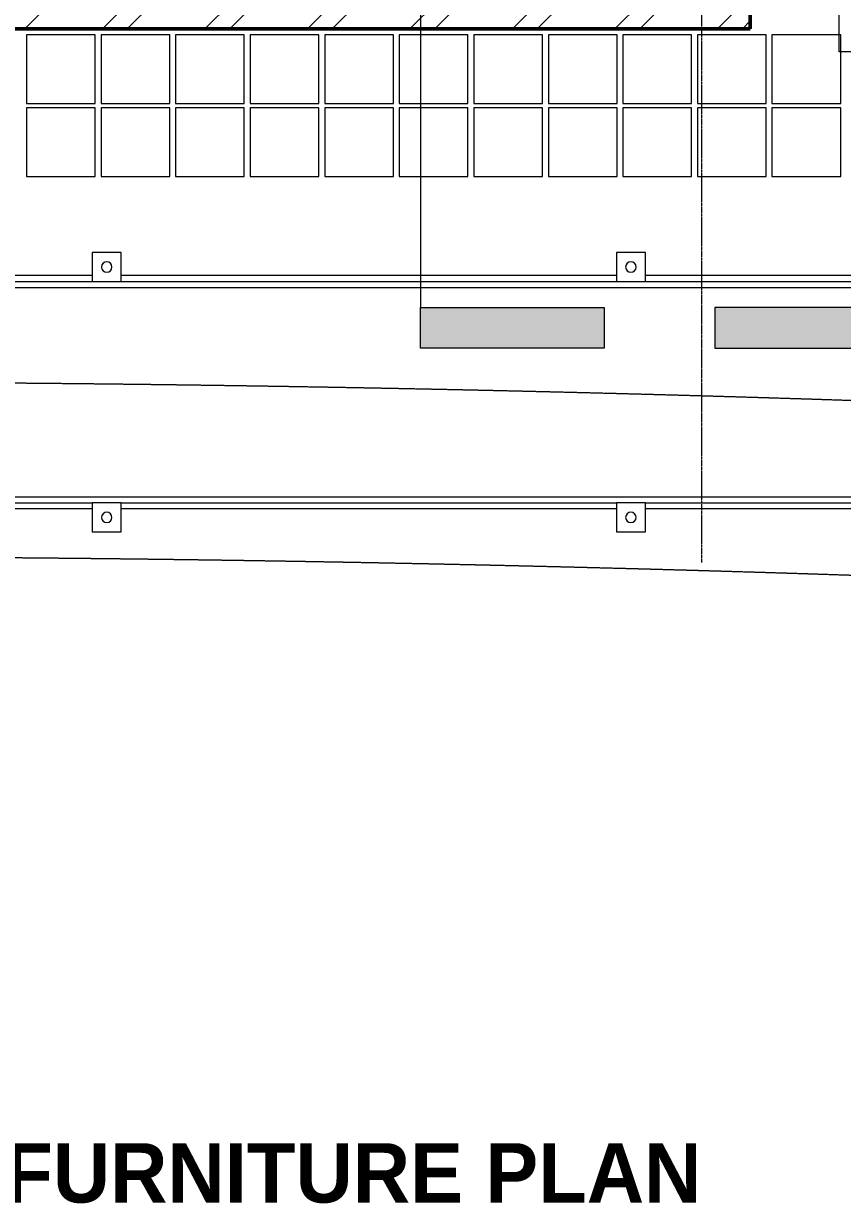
# Model space of a CAD drawing. Header units: inches. Extents: x 22 to 382261, y 22 to 371281.
# Drawn here: x 107846 to 114875, y 41651 to 51781 of the extents above; entities that cross this region are included whole.
import ezdxf

# ---------------------------------------------------------------- set-up
doc = ezdxf.new("R2010")
doc.units = ezdxf.units.IN
doc.header["$MEASUREMENT"] = 0
doc.linetypes.add('Grid Line 1_2_', pattern=[22.225, 12.7, -3.175, 3.175, -3.175])
doc.linetypes.add('Hidden 1_8_', pattern=[4.7625, 3.175, -1.5875])
for name, color, linetype, lineweight in [('A-DETL-HDLN', 90, 'Hidden 1_8_', 9), ('A-DOOR-IDEN', 31, 'Continuous', 9), ('A-FLOR', 192, 'Continuous', 9), ('A-WALL-PATT', 111, 'Continuous', 9), ('G-ANNO-SYMB', 111, 'Continuous', 9), ('G-ANNO-TEXT', 231, 'Continuous', 9), ('I-WALL', 2, 'Continuous', 9), ('Q-CASE', 31, 'Continuous', 9), ('S-GRID', 1, 'Continuous', 9)]:
    doc.layers.add(name, color=color, linetype=linetype, lineweight=lineweight)
doc.styles.add('Century Gothic_B', font='GOTHICB.TTF', dxfattribs={"height": 510})

# ---------------------------------------------------------------- blocks, each defined once
blk = doc.blocks.new('Casework 1 - Casework 1-382926-01-GROUND FLOOR FURNITURE PLAN')
at = {"layer": 'Q-CASE'}
for p, q in [((6781, -6742), (6531, -6742)), ((6531, -6742), (6531, -6992)), ((6781, -6992), (6781, -6742)), ((11281, -6742), (11031, -6742)), ((11031, -6742), (11031, -6992)), ((11281, -6992), (11281, -6742)), ((6531, -6939), (2281, -6939)), ((11031, -6939), (6781, -6939)), ((15531, -6939), (11281, -6939)), ((-14769, -7042), (20703, -7042)), ((2281, -6992), (6531, -6992)), ((6531, -6992), (6781, -6992)), ((6781, -6992), (11031, -6992)), ((11031, -6992), (11281, -6992)), ((11281, -6992), (15531, -6992)), ((20703, -8842), (-14548, -8842)), ((2281, -8892), (6531, -8892)), ((6531, -8892), (6531, -9142)), ((6781, -8892), (6531, -8892)), ((6781, -9142), (6781, -8892)), ((6781, -8892), (11031, -8892)), ((11031, -8892), (11031, -9142)), ((11281, -8892), (11031, -8892)), ((11281, -9142), (11281, -8892)), ((11281, -8892), (15531, -8892)), ((6531, -8942), (2281, -8942)), ((11031, -8942), (6781, -8942)), ((15531, -8942), (11281, -8942)), ((6531, -9142), (6781, -9142)), ((11031, -9142), (11281, -9142))]:
    blk.add_line(p, q, dxfattribs=at)
at = {"layer": 'Q-CASE', "lineweight": 18}
for centre, start, end in [((6656, -6867), 0, 180), ((6656, -6867), 180, 0), ((11156, -6867), 0, 180), ((11156, -6867), 180, 0), ((6656, -9017), 0, 180), ((11156, -9017), 0, 180), ((6656, -9017), 180, 0), ((11156, -9017), 180, 0)]:
    blk.add_arc(centre, 45, start, end, dxfattribs=at)
blk = doc.blocks.new('Section - M_Section Tail - Filled-28045-01-GROUND FLOOR FURNITURE PLAN')
at = {"layer": 'G-ANNO-SYMB'}
blk.add_hatch(color=256, dxfattribs=at).paths.add_polyline_path([(0, 9), (0, 0), (-2, 0), (-2, 9)])
for p, q in [((0, 9), (-2, 9)), ((-2, 9), (-2, 0)), ((0, 0), (0, 9)), ((-2, 0), (0, 0))]:
    blk.add_line(p, q, dxfattribs=at)
blk = doc.blocks.new('M_Door Tag1 - M_Door Tag 2-910938-01-GROUND FLOOR FURNITURE PLAN')
at = {"layer": 'A-DOOR-IDEN'}
for p, q in [((-1.206, 1.536), (3.019, 1.536)), ((-1.206, -1.791), (-1.206, 1.536)), ((3.019, 1.536), (3.019, -1.791)), ((3.019, -1.791), (-1.206, -1.791))]:
    blk.add_line(p, q, dxfattribs=at)

msp = doc.modelspace()

# ---------------------------------------------------------------- hatches: boundary and pattern name
at = {"layer": 'A-WALL-PATT'}
h = msp.add_hatch(dxfattribs=at)
h.set_pattern_fill('FP_1', color=256, style=0, pattern_type=2)
h.set_pattern_definition([(45, (101903.7, 56557.85), (-440.033, 440.033), []), (45, (101903.7, 57224.6), (-440.033, 440.033), [])])
h.paths.add_polyline_path([(120729.9, 51736), (120729.9, 51966), (116034.9, 51966), (116034.9, 51736), (118911.6, 51736)])
h.paths.add_polyline_path([(91199.9, 51736), (114084.9, 51736), (114084.9, 51966), (90484.9, 51966), (90484.9, 51736)])

# ---------------------------------------------------------------- linework, layer by layer
at = {"layer": 'A-DETL-HDLN'}
for radius, start in [(292819.3, 87.234403), (291319.3, 87.259142)]:
    msp.add_arc((105273.4, -244115.5), radius, start, 90.740858, dxfattribs=at)
at = {"layer": 'A-FLOR'}
for p, q in [((108460.9, 51686), (107870.9, 51686)), ((107870.9, 51686), (107870.9, 51096)), ((108460.9, 51096), (108460.9, 51686)), ((109100.9, 51686), (108510.9, 51686)), ((108510.9, 51686), (108510.9, 51096)), ((109100.9, 51096), (109100.9, 51686)), ((109740.9, 51686), (109150.9, 51686)), ((109150.9, 51686), (109150.9, 51096)), ((109740.9, 51096), (109740.9, 51686)), ((110380.9, 51686), (109790.9, 51686)), ((109790.9, 51686), (109790.9, 51096)), ((110380.9, 51096), (110380.9, 51686)), ((111020.9, 51686), (110430.9, 51686)), ((110430.9, 51686), (110430.9, 51096)), ((111020.9, 51096), (111020.9, 51686)), ((111660.9, 51686), (111070.9, 51686)), ((111070.9, 51686), (111070.9, 51096)), ((111660.9, 51096), (111660.9, 51686)), ((112300.9, 51686), (111710.9, 51686)), ((111710.9, 51686), (111710.9, 51096)), ((112300.9, 51096), (112300.9, 51686)), ((112940.9, 51686), (112350.9, 51686)), ((112350.9, 51686), (112350.9, 51096)), ((112940.9, 51096), (112940.9, 51686)), ((113580.9, 51686), (112990.9, 51686)), ((112990.9, 51686), (112990.9, 51096)), ((113580.9, 51096), (113580.9, 51686)), ((114220.9, 51686), (113630.9, 51686)), ((113630.9, 51686), (113630.9, 51096)), ((114220.9, 51096), (114220.9, 51686)), ((114860.9, 51686), (114270.9, 51686)), ((114270.9, 51686), (114270.9, 51096)), ((114860.9, 51096), (114860.9, 51686)), ((107870.9, 51096), (108460.9, 51096)), ((108460.9, 51058.9), (107870.9, 51058.9)), ((107870.9, 51058.9), (107870.9, 50468.9)), ((108460.9, 50468.9), (108460.9, 51058.9)), ((108510.9, 51096), (109100.9, 51096)), ((109100.9, 51058.9), (108510.9, 51058.9)), ((108510.9, 51058.9), (108510.9, 50468.9)), ((109100.9, 50468.9), (109100.9, 51058.9)), ((109150.9, 51096), (109740.9, 51096)), ((109740.9, 51058.9), (109150.9, 51058.9)), ((109150.9, 51058.9), (109150.9, 50468.9)), ((109740.9, 50468.9), (109740.9, 51058.9)), ((109790.9, 51096), (110380.9, 51096)), ((110380.9, 51058.9), (109790.9, 51058.9)), ((109790.9, 51058.9), (109790.9, 50468.9)), ((110380.9, 50468.9), (110380.9, 51058.9)), ((110430.9, 51096), (111020.9, 51096)), ((111020.9, 51058.9), (110430.9, 51058.9)), ((110430.9, 51058.9), (110430.9, 50468.9)), ((111020.9, 50468.9), (111020.9, 51058.9)), ((111070.9, 51096), (111660.9, 51096)), ((111660.9, 51058.9), (111070.9, 51058.9)), ((111070.9, 51058.9), (111070.9, 50468.9)), ((111660.9, 50468.9), (111660.9, 51058.9)), ((111710.9, 51096), (112300.9, 51096)), ((112300.9, 51058.9), (111710.9, 51058.9)), ((111710.9, 51058.9), (111710.9, 50468.9)), ((112300.9, 50468.9), (112300.9, 51058.9)), ((112350.9, 51096), (112940.9, 51096)), ((112940.9, 51058.9), (112350.9, 51058.9)), ((112350.9, 51058.9), (112350.9, 50468.9)), ((112940.9, 50468.9), (112940.9, 51058.9)), ((112990.9, 51096), (113580.9, 51096)), ((113580.9, 51058.9), (112990.9, 51058.9)), ((112990.9, 51058.9), (112990.9, 50468.9)), ((113580.9, 50468.9), (113580.9, 51058.9)), ((113630.9, 51096), (114220.9, 51096)), ((114220.9, 51058.9), (113630.9, 51058.9)), ((113630.9, 51058.9), (113630.9, 50468.9)), ((114220.9, 50468.9), (114220.9, 51058.9)), ((114270.9, 51096), (114860.9, 51096)), ((114860.9, 51058.9), (114270.9, 51058.9)), ((114270.9, 51058.9), (114270.9, 50468.9)), ((114860.9, 50468.9), (114860.9, 51058.9)), ((107870.9, 50468.9), (108460.9, 50468.9)), ((108510.9, 50468.9), (109100.9, 50468.9)), ((109150.9, 50468.9), (109740.9, 50468.9)), ((109790.9, 50468.9), (110380.9, 50468.9)), ((110430.9, 50468.9), (111020.9, 50468.9)), ((111070.9, 50468.9), (111660.9, 50468.9)), ((111710.9, 50468.9), (112300.9, 50468.9)), ((112350.9, 50468.9), (112940.9, 50468.9)), ((112990.9, 50468.9), (113580.9, 50468.9)), ((113630.9, 50468.9), (114220.9, 50468.9)), ((114270.9, 50468.9), (114860.9, 50468.9))]:
    msp.add_line(p, q, dxfattribs=at)
at = {"layer": 'G-ANNO-SYMB'}
msp.add_line((111254.7, 70557.4), (111254.7, 49344.6), dxfattribs=at)
at = {"layer": 'I-WALL', "lineweight": 50}
for p, q in [((114084.9, 51736), (114084.9, 51966)), ((90484.9, 51736), (114084.9, 51736))]:
    msp.add_line(p, q, dxfattribs=at)
at = {"layer": 'S-GRID', "linetype": 'Grid Line 1_2_'}
msp.add_line((113669.9, 47154.5), (113669.9, 70573.3), dxfattribs=at)

# ---------------------------------------------------------------- block references
at = {"layer": 'A-DOOR-IDEN', "xscale": 174.9999999999999, "yscale": 174.9999999999999, "zscale": 174.9999999999999}
msp.add_blockref('M_Door Tag1 - M_Door Tag 2-910938-01-GROUND FLOOR FURNITURE PLAN', (115059.9, 51851), dxfattribs=at)
at = {"layer": 'G-ANNO-SYMB', "extrusion": (0, 0, -1), "xscale": 174.9999999999999, "yscale": 174.9999999999999, "zscale": 174.9999999999999, "rotation": 90.00000000000064}
msp.add_blockref('Section - M_Section Tail - Filled-28045-01-GROUND FLOOR FURNITURE PLAN', (-111254.7, 49344.6), dxfattribs=at)
at = {"layer": 'G-ANNO-SYMB', "xscale": 174.9999999999999, "yscale": 174.9999999999999, "zscale": 174.9999999999999, "rotation": 89.99999999999937}
msp.add_blockref('Section - M_Section Tail - Filled-28045-01-GROUND FLOOR FURNITURE PLAN', (115354.7, 49344.6), dxfattribs=at)
at = {"layer": 'Q-CASE'}
msp.add_blockref('Casework 1 - Casework 1-382926-01-GROUND FLOOR FURNITURE PLAN', (101903.7, 56557.9), dxfattribs=at)

# ---------------------------------------------------------------- texts
at = {"layer": 'G-ANNO-TEXT', "color": 7, "insert": (101883, 42167.9), "char_height": 510, "width": 12967.389, "attachment_point": 1, "style": 'Century Gothic_B'}
msp.add_mtext('GROUND FLOOR FURNITURE PLAN', dxfattribs=at)

doc.saveas('drawing.dxf')
